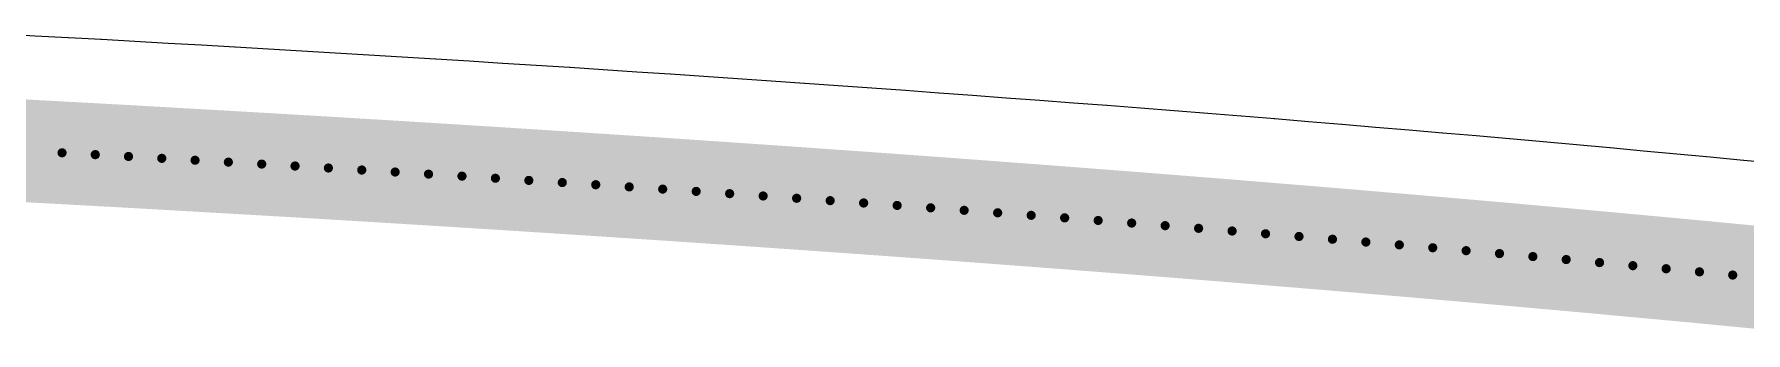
# Model space of a CAD drawing. Header units: millimetres. Extents: x -14 to 86, y -29 to 39.
# Drawn here: x 42.408 to 46.646, y -3.227 to -2.489 of the extents above; entities that cross this region are included whole.
import ezdxf

# ---------------------------------------------------------------- set-up
doc = ezdxf.new("R2010")
doc.units = ezdxf.units.MM
for name, color, linetype in [('BottomLayer', 5, 'Continuous'), ('KeepOutLayer', 6, 'Continuous'), ('Mechanical1', 6, 'Continuous'), ('TopLayer', 1, 'Continuous')]:
    doc.layers.add(name, color=color, linetype=linetype)

msp = doc.modelspace()

# ---------------------------------------------------------------- linework, layer by layer
at = {"layer": 'BottomLayer'}
for p, q in [((42.4102, -2.493), (42.328, -2.4886)), ((42.4103, -2.493), (42.4102, -2.493)), ((42.4102, -2.493), (42.4102, -2.493)), ((42.4925, -2.4975), (42.4103, -2.493)), ((42.4926, -2.4975), (42.4925, -2.4975)), ((42.4927, -2.4975), (42.4926, -2.4975)), ((42.5749, -2.502), (42.4927, -2.4975)), ((42.575, -2.5021), (42.5749, -2.502)), ((42.5751, -2.502), (42.575, -2.5021)), ((42.6574, -2.5066), (42.5751, -2.502)), ((42.6575, -2.5066), (42.6574, -2.5066)), ((42.6576, -2.5066), (42.6575, -2.5066)), ((42.7399, -2.5113), (42.6576, -2.5066)), ((42.74, -2.5113), (42.7399, -2.5113)), ((42.7401, -2.5113), (42.74, -2.5113)), ((42.8225, -2.5159), (42.7401, -2.5113)), ((42.8226, -2.516), (42.8225, -2.5159)), ((42.8227, -2.516), (42.8226, -2.516)), ((42.9052, -2.5207), (42.8227, -2.516)), ((42.9053, -2.5207), (42.9052, -2.5207)), ((42.9878, -2.5255), (42.9053, -2.5207)), ((42.9053, -2.5207), (42.9053, -2.5207)), ((42.9879, -2.5255), (42.9878, -2.5255)), ((42.988, -2.5255), (42.9879, -2.5255)), ((43.0706, -2.5304), (42.988, -2.5255)), ((43.0707, -2.5304), (43.0706, -2.5304)), ((43.0708, -2.5304), (43.0707, -2.5304)), ((43.1533, -2.5353), (43.0708, -2.5304)), ((43.1534, -2.5353), (43.1533, -2.5353)), ((43.1535, -2.5353), (43.1534, -2.5353)), ((43.2362, -2.5402), (43.1535, -2.5353)), ((43.2363, -2.5403), (43.2362, -2.5402)), ((43.319, -2.5453), (43.2363, -2.5402)), ((43.2363, -2.5402), (43.2363, -2.5403)), ((43.3191, -2.5453), (43.319, -2.5453)), ((43.3192, -2.5453), (43.3191, -2.5453)), ((43.4019, -2.5504), (43.3192, -2.5453)), ((43.402, -2.5504), (43.4019, -2.5504)), ((43.4021, -2.5504), (43.402, -2.5504)), ((43.4848, -2.5555), (43.4021, -2.5504)), ((43.4849, -2.5555), (43.4848, -2.5555)), ((43.485, -2.5555), (43.4849, -2.5555)), ((43.5678, -2.5607), (43.485, -2.5555)), ((43.5679, -2.5607), (43.5678, -2.5607)), ((43.568, -2.5607), (43.5679, -2.5607)), ((43.6508, -2.566), (43.568, -2.5607)), ((43.6509, -2.566), (43.6508, -2.566)), ((43.651, -2.566), (43.6509, -2.566)), ((43.7338, -2.5713), (43.651, -2.566)), ((43.7339, -2.5713), (43.7338, -2.5713)), ((43.734, -2.5713), (43.7339, -2.5713)), ((43.8168, -2.5767), (43.734, -2.5713)), ((43.8169, -2.5767), (43.8168, -2.5767)), ((43.817, -2.5767), (43.8169, -2.5767)), ((43.8999, -2.5821), (43.817, -2.5767)), ((43.9, -2.5822), (43.8999, -2.5821)), ((43.9001, -2.5822), (43.9, -2.5822)), ((43.983, -2.5877), (43.9001, -2.5822)), ((43.9831, -2.5877), (43.983, -2.5877)), ((43.9832, -2.5877), (43.9831, -2.5877)), ((44.0661, -2.5932), (43.9832, -2.5877)), ((44.0662, -2.5933), (44.0661, -2.5932)), ((44.0663, -2.5932), (44.0662, -2.5933)), ((44.1492, -2.5989), (44.0663, -2.5932)), ((44.1493, -2.5989), (44.1492, -2.5989)), ((44.1494, -2.5989), (44.1493, -2.5989)), ((44.2324, -2.6046), (44.1494, -2.5989)), ((44.2325, -2.6046), (44.2324, -2.6046)), ((44.2326, -2.6046), (44.2325, -2.6046)), ((44.3155, -2.6103), (44.2326, -2.6046)), ((44.3156, -2.6104), (44.3155, -2.6103)), ((44.3157, -2.6104), (44.3156, -2.6104)), ((44.3987, -2.6162), (44.3157, -2.6104)), ((44.3988, -2.6162), (44.3987, -2.6162)), ((44.3989, -2.6162), (44.3988, -2.6162)), ((44.4819, -2.6221), (44.3989, -2.6162)), ((44.482, -2.6221), (44.4819, -2.6221)), ((44.4821, -2.6221), (44.482, -2.6221)), ((44.565, -2.6281), (44.4821, -2.6221)), ((44.5651, -2.6281), (44.565, -2.6281)), ((44.5653, -2.6281), (44.5651, -2.6281)), ((44.6482, -2.6341), (44.5653, -2.6281)), ((44.6483, -2.6341), (44.6482, -2.6341)), ((44.6485, -2.6341), (44.6483, -2.6341)), ((44.7314, -2.6402), (44.6485, -2.6341)), ((44.7315, -2.6402), (44.7314, -2.6402)), ((44.7316, -2.6402), (44.7315, -2.6402)), ((44.8146, -2.6464), (44.7316, -2.6402)), ((44.8147, -2.6464), (44.8146, -2.6464)), ((44.8148, -2.6464), (44.8147, -2.6464)), ((44.8978, -2.6526), (44.8148, -2.6464)), ((44.8979, -2.6526), (44.8978, -2.6526)), ((44.898, -2.6526), (44.8979, -2.6526)), ((44.981, -2.6589), (44.898, -2.6526)), ((44.9811, -2.659), (44.981, -2.6589)), ((44.9812, -2.6589), (44.9811, -2.659)), ((45.0641, -2.6653), (44.9812, -2.6589)), ((45.0642, -2.6653), (45.0641, -2.6653)), ((45.0644, -2.6653), (45.0642, -2.6653)), ((45.1473, -2.6718), (45.0644, -2.6653)), ((45.1474, -2.6718), (45.1473, -2.6718)), ((45.1475, -2.6718), (45.1474, -2.6718)), ((45.2304, -2.6783), (45.1475, -2.6718)), ((45.2306, -2.6783), (45.2304, -2.6783)), ((45.2307, -2.6783), (45.2306, -2.6783)), ((45.3136, -2.6849), (45.2307, -2.6783)), ((45.3137, -2.6849), (45.3136, -2.6849)), ((45.3138, -2.6849), (45.3137, -2.6849)), ((45.3967, -2.6916), (45.3138, -2.6849)), ((45.3968, -2.6916), (45.3967, -2.6916)), ((45.397, -2.6916), (45.3968, -2.6916)), ((45.4798, -2.6983), (45.397, -2.6916)), ((45.4799, -2.6984), (45.4798, -2.6983)), ((45.4801, -2.6983), (45.4799, -2.6984)), ((45.5629, -2.7051), (45.4801, -2.6983)), ((45.563, -2.7052), (45.5629, -2.7051)), ((45.5632, -2.7052), (45.563, -2.7052)), ((45.646, -2.712), (45.5632, -2.7052)), ((45.6461, -2.7121), (45.646, -2.712)), ((45.6462, -2.7121), (45.6461, -2.7121)), ((45.729, -2.719), (45.6462, -2.7121)), ((45.7291, -2.719), (45.729, -2.719)), ((45.7293, -2.719), (45.7291, -2.719)), ((45.812, -2.7261), (45.7293, -2.719)), ((45.8122, -2.7261), (45.812, -2.7261)), ((45.8123, -2.7261), (45.8122, -2.7261)), ((45.895, -2.7332), (45.8123, -2.7261)), ((45.8952, -2.7332), (45.895, -2.7332)), ((45.8953, -2.7332), (45.8952, -2.7332)), ((45.978, -2.7404), (45.8953, -2.7332)), ((45.9781, -2.7404), (45.978, -2.7404)), ((45.9782, -2.7404), (45.9781, -2.7404)), ((46.0609, -2.7477), (45.9782, -2.7404)), ((46.061, -2.7477), (46.0609, -2.7477)), ((46.0612, -2.7477), (46.061, -2.7477)), ((46.1438, -2.755), (46.0612, -2.7477)), ((46.1439, -2.7551), (46.1438, -2.755)), ((46.1441, -2.755), (46.1439, -2.7551)), ((46.2266, -2.7625), (46.1441, -2.755)), ((46.2268, -2.7625), (46.2266, -2.7625)), ((46.2269, -2.7625), (46.2268, -2.7625)), ((46.3095, -2.77), (46.2269, -2.7625)), ((46.3096, -2.77), (46.3095, -2.77)), ((46.3097, -2.77), (46.3096, -2.77)), ((46.3922, -2.7776), (46.3097, -2.77)), ((46.3924, -2.7776), (46.3922, -2.7776)), ((46.3925, -2.7776), (46.3924, -2.7776)), ((46.4749, -2.7852), (46.3925, -2.7776)), ((46.4751, -2.7853), (46.4749, -2.7852)), ((46.4752, -2.7853), (46.4751, -2.7853)), ((46.5576, -2.793), (46.4752, -2.7853)), ((46.5578, -2.7931), (46.5576, -2.793)), ((46.5579, -2.793), (46.5578, -2.7931)), ((46.6403, -2.8009), (46.5579, -2.793)), ((46.6404, -2.8009), (46.6403, -2.8009)), ((46.6406, -2.8009), (46.6404, -2.8009)), ((46.7228, -2.8088), (46.6406, -2.8009))]:
    msp.add_line(p, q, dxfattribs=at)
at = {"layer": 'KeepOutLayer', "const_width": 0.254}
for points in [[(42.2306, -2.7687), (42.3127, -2.7731)], [(42.3127, -2.7731), (42.3948, -2.7775)], [(42.3948, -2.7775), (42.477, -2.782)], [(42.477, -2.782), (42.5593, -2.7865)], [(42.5593, -2.7865), (42.6416, -2.791)], [(42.6416, -2.791), (42.724, -2.7957)], [(42.724, -2.7957), (42.8064, -2.8004)], [(42.8064, -2.8004), (42.8888, -2.8051)], [(42.8888, -2.8051), (42.9713, -2.8099)], [(42.9713, -2.8099), (43.0539, -2.8147)], [(43.0539, -2.8147), (43.1365, -2.8196)], [(43.1365, -2.8196), (43.2191, -2.8246)], [(43.2191, -2.8246), (43.3018, -2.8296)], [(43.3018, -2.8296), (43.3845, -2.8347)], [(43.3845, -2.8347), (43.4672, -2.8398)], [(43.4672, -2.8398), (43.5499, -2.845)], [(43.5499, -2.845), (43.6327, -2.8503)], [(43.6327, -2.8503), (43.7155, -2.8556)], [(43.7155, -2.8556), (43.7984, -2.861)], [(43.7984, -2.861), (43.8812, -2.8664)], [(43.8812, -2.8664), (43.9641, -2.8719)], [(43.9641, -2.8719), (44.047, -2.8775)], [(44.047, -2.8775), (44.1299, -2.8831)], [(44.1299, -2.8831), (44.2129, -2.8888)], [(44.2129, -2.8888), (44.2958, -2.8945)], [(44.2958, -2.8945), (44.3787, -2.9004)], [(44.3787, -2.9004), (44.4617, -2.9062)], [(44.4617, -2.9062), (44.5446, -2.9122)], [(44.5446, -2.9122), (44.6276, -2.9182)], [(44.6276, -2.9182), (44.7106, -2.9243)], [(44.7106, -2.9243), (44.7935, -2.9305)], [(44.7935, -2.9305), (44.8765, -2.9367)], [(44.8765, -2.9367), (44.9594, -2.943)], [(44.9594, -2.943), (45.0423, -2.9494)], [(45.0423, -2.9494), (45.1252, -2.9558)], [(45.1252, -2.9558), (45.2082, -2.9623)], [(45.2082, -2.9623), (45.291, -2.9689)], [(45.291, -2.9689), (45.3739, -2.9755)], [(45.3739, -2.9755), (45.4568, -2.9823)], [(45.4568, -2.9823), (45.5396, -2.9891)], [(45.5396, -2.9891), (45.6224, -2.9959)], [(45.6224, -2.9959), (45.7052, -3.0029)], [(45.7052, -3.0029), (45.7879, -3.0099)], [(45.7879, -3.0099), (45.8706, -3.017)], [(45.8706, -3.017), (45.9533, -3.0242)], [(45.9533, -3.0242), (46.036, -3.0314)], [(46.036, -3.0314), (46.1186, -3.0388)], [(46.1186, -3.0388), (46.2012, -3.0462)], [(46.2012, -3.0462), (46.2837, -3.0537)], [(46.2837, -3.0537), (46.3662, -3.0613)], [(46.3662, -3.0613), (46.4486, -3.0689)], [(46.4486, -3.0689), (46.531, -3.0766)], [(46.531, -3.0766), (46.6133, -3.0845)], [(46.6133, -3.0845), (46.6956, -3.0924)], [(46.6956, -3.0924), (46.7779, -3.1003)]]:
    msp.add_lwpolyline(points, dxfattribs=at)
at = {"layer": 'KeepOutLayer', "const_width": 0.127}
for points in [[(42.2492, -2.7731, 1), (42.3762, -2.7731, 1)], [(42.2492, -2.7731, 1), (42.3762, -2.7731, 1)], [(42.3313, -2.7775, 1), (42.4583, -2.7775, 1)], [(42.3313, -2.7775, 1), (42.4583, -2.7775, 1)], [(42.4135, -2.782, 1), (42.5405, -2.782, 1)], [(42.4135, -2.782, 1), (42.5405, -2.782, 1)], [(42.4958, -2.7865, 1), (42.6228, -2.7865, 1)], [(42.4958, -2.7865, 1), (42.6228, -2.7865, 1)], [(42.5781, -2.791, 1), (42.7051, -2.791, 1)], [(42.5781, -2.791, 1), (42.7051, -2.791, 1)], [(42.6605, -2.7957, 1), (42.7875, -2.7957, 1)], [(42.6605, -2.7957, 1), (42.7875, -2.7957, 1)], [(42.7429, -2.8004, 1), (42.8699, -2.8004, 1)], [(42.7429, -2.8004, 1), (42.8699, -2.8004, 1)], [(42.8253, -2.8051, 1), (42.9523, -2.8051, 1)], [(42.8253, -2.8051, 1), (42.9523, -2.8051, 1)], [(42.9078, -2.8099, 1), (43.0348, -2.8099, 1)], [(42.9078, -2.8099, 1), (43.0348, -2.8099, 1)], [(42.9904, -2.8147, 1), (43.1174, -2.8147, 1)], [(42.9904, -2.8147, 1), (43.1174, -2.8147, 1)], [(43.073, -2.8196, 1), (43.2, -2.8196, 1)], [(43.073, -2.8196, 1), (43.2, -2.8196, 1)], [(43.1556, -2.8246, 1), (43.2826, -2.8246, 1)], [(43.1556, -2.8246, 1), (43.2826, -2.8246, 1)], [(43.2383, -2.8296, 1), (43.3653, -2.8296, 1)], [(43.2383, -2.8296, 1), (43.3653, -2.8296, 1)], [(43.321, -2.8347, 1), (43.448, -2.8347, 1)], [(43.321, -2.8347, 1), (43.448, -2.8347, 1)], [(43.4037, -2.8398, 1), (43.5307, -2.8398, 1)], [(43.4037, -2.8398, 1), (43.5307, -2.8398, 1)], [(43.4864, -2.845, 1), (43.6134, -2.845, 1)], [(43.4864, -2.845, 1), (43.6134, -2.845, 1)], [(43.5692, -2.8503, 1), (43.6962, -2.8503, 1)], [(43.5692, -2.8503, 1), (43.6962, -2.8503, 1)], [(43.652, -2.8556, 1), (43.779, -2.8556, 1)], [(43.652, -2.8556, 1), (43.779, -2.8556, 1)], [(43.7349, -2.861, 1), (43.8619, -2.861, 1)], [(43.7349, -2.861, 1), (43.8619, -2.861, 1)], [(43.8177, -2.8664, 1), (43.9447, -2.8664, 1)], [(43.8177, -2.8664, 1), (43.9447, -2.8664, 1)], [(43.9006, -2.8719, 1), (44.0276, -2.8719, 1)], [(43.9006, -2.8719, 1), (44.0276, -2.8719, 1)], [(43.9835, -2.8775, 1), (44.1105, -2.8775, 1)], [(43.9835, -2.8775, 1), (44.1105, -2.8775, 1)], [(44.0664, -2.8831, 1), (44.1934, -2.8831, 1)], [(44.0664, -2.8831, 1), (44.1934, -2.8831, 1)], [(44.1494, -2.8888, 1), (44.2764, -2.8888, 1)], [(44.1494, -2.8888, 1), (44.2764, -2.8888, 1)], [(44.2323, -2.8945, 1), (44.3593, -2.8945, 1)], [(44.2323, -2.8945, 1), (44.3593, -2.8945, 1)], [(44.3152, -2.9004, 1), (44.4422, -2.9004, 1)], [(44.3152, -2.9004, 1), (44.4422, -2.9004, 1)], [(44.3982, -2.9062, 1), (44.5252, -2.9062, 1)], [(44.3982, -2.9062, 1), (44.5252, -2.9062, 1)], [(44.4811, -2.9122, 1), (44.6081, -2.9122, 1)], [(44.4811, -2.9122, 1), (44.6081, -2.9122, 1)], [(44.5641, -2.9182, 1), (44.6911, -2.9182, 1)], [(44.5641, -2.9182, 1), (44.6911, -2.9182, 1)], [(44.6471, -2.9243, 1), (44.7741, -2.9243, 1)], [(44.6471, -2.9243, 1), (44.7741, -2.9243, 1)], [(44.73, -2.9305, 1), (44.857, -2.9305, 1)], [(44.73, -2.9305, 1), (44.857, -2.9305, 1)], [(44.813, -2.9367, 1), (44.94, -2.9367, 1)], [(44.813, -2.9367, 1), (44.94, -2.9367, 1)], [(44.8959, -2.943, 1), (45.0229, -2.943, 1)], [(44.8959, -2.943, 1), (45.0229, -2.943, 1)], [(44.9788, -2.9494, 1), (45.1058, -2.9494, 1)], [(44.9788, -2.9494, 1), (45.1058, -2.9494, 1)], [(45.0617, -2.9558, 1), (45.1887, -2.9558, 1)], [(45.0617, -2.9558, 1), (45.1887, -2.9558, 1)], [(45.1447, -2.9623, 1), (45.2717, -2.9623, 1)], [(45.1447, -2.9623, 1), (45.2717, -2.9623, 1)], [(45.2275, -2.9689, 1), (45.3545, -2.9689, 1)], [(45.2275, -2.9689, 1), (45.3545, -2.9689, 1)], [(45.3104, -2.9755, 1), (45.4374, -2.9755, 1)], [(45.3104, -2.9755, 1), (45.4374, -2.9755, 1)], [(45.3933, -2.9823, 1), (45.5203, -2.9823, 1)], [(45.3933, -2.9823, 1), (45.5203, -2.9823, 1)], [(45.4761, -2.9891, 1), (45.6031, -2.9891, 1)], [(45.4761, -2.9891, 1), (45.6031, -2.9891, 1)], [(45.5589, -2.9959, 1), (45.6859, -2.9959, 1)], [(45.5589, -2.9959, 1), (45.6859, -2.9959, 1)], [(45.6417, -3.0029, 1), (45.7687, -3.0029, 1)], [(45.6417, -3.0029, 1), (45.7687, -3.0029, 1)], [(45.7244, -3.0099, 1), (45.8514, -3.0099, 1)], [(45.7244, -3.0099, 1), (45.8514, -3.0099, 1)], [(45.8071, -3.017, 1), (45.9341, -3.017, 1)], [(45.8071, -3.017, 1), (45.9341, -3.017, 1)], [(45.8898, -3.0242, 1), (46.0168, -3.0242, 1)], [(45.8898, -3.0242, 1), (46.0168, -3.0242, 1)], [(45.9725, -3.0314, 1), (46.0995, -3.0314, 1)], [(45.9725, -3.0314, 1), (46.0995, -3.0314, 1)], [(46.0551, -3.0388, 1), (46.1821, -3.0388, 1)], [(46.0551, -3.0388, 1), (46.1821, -3.0388, 1)], [(46.1377, -3.0462, 1), (46.2647, -3.0462, 1)], [(46.1377, -3.0462, 1), (46.2647, -3.0462, 1)], [(46.2202, -3.0537, 1), (46.3472, -3.0537, 1)], [(46.2202, -3.0537, 1), (46.3472, -3.0537, 1)], [(46.3027, -3.0613, 1), (46.4297, -3.0613, 1)], [(46.3027, -3.0613, 1), (46.4297, -3.0613, 1)], [(46.3851, -3.0689, 1), (46.5121, -3.0689, 1)], [(46.3851, -3.0689, 1), (46.5121, -3.0689, 1)], [(46.4675, -3.0766, 1), (46.5945, -3.0766, 1)], [(46.4675, -3.0766, 1), (46.5945, -3.0766, 1)], [(46.5498, -3.0845, 1), (46.6768, -3.0845, 1)], [(46.5498, -3.0845, 1), (46.6768, -3.0845, 1)], [(46.6321, -3.0924, 1), (46.7591, -3.0924, 1)], [(46.6321, -3.0924, 1), (46.7591, -3.0924, 1)]]:
    msp.add_lwpolyline(points, format="xyb", close=True, dxfattribs=at)
at = {"layer": 'Mechanical1', "const_width": 0.0227}
for points in [[(42.3948, -2.7775), (42.477, -2.782)], [(42.477, -2.782), (42.5593, -2.7865)], [(42.5593, -2.7865), (42.6416, -2.791)], [(42.6416, -2.791), (42.724, -2.7957)], [(42.724, -2.7957), (42.8064, -2.8004)], [(42.8064, -2.8004), (42.8888, -2.8051)], [(42.8888, -2.8051), (42.9713, -2.8099)], [(42.9713, -2.8099), (43.0539, -2.8147)], [(43.0539, -2.8147), (43.1365, -2.8196)], [(43.1365, -2.8196), (43.2191, -2.8246)], [(43.2191, -2.8246), (43.3018, -2.8296)], [(43.3018, -2.8296), (43.3845, -2.8347)], [(43.3845, -2.8347), (43.4672, -2.8398)], [(43.4672, -2.8398), (43.5499, -2.845)], [(43.5499, -2.845), (43.6327, -2.8503)], [(43.6327, -2.8503), (43.7155, -2.8556)], [(43.7155, -2.8556), (43.7984, -2.861)], [(43.7984, -2.861), (43.8812, -2.8664)], [(43.8812, -2.8664), (43.9641, -2.8719)], [(43.9641, -2.8719), (44.047, -2.8775)], [(44.047, -2.8775), (44.1299, -2.8831)], [(44.1299, -2.8831), (44.2129, -2.8888)], [(44.2129, -2.8888), (44.2958, -2.8945)], [(44.2958, -2.8945), (44.3787, -2.9004)], [(44.3787, -2.9004), (44.4617, -2.9062)], [(44.4617, -2.9062), (44.5446, -2.9122)], [(44.5446, -2.9122), (44.6276, -2.9182)], [(44.6276, -2.9182), (44.7106, -2.9243)], [(44.7106, -2.9243), (44.7935, -2.9305)], [(44.7935, -2.9305), (44.8765, -2.9367)], [(44.8765, -2.9367), (44.9594, -2.943)], [(44.9594, -2.943), (45.0423, -2.9494)], [(45.0423, -2.9494), (45.1252, -2.9558)], [(45.1252, -2.9558), (45.2082, -2.9623)], [(45.2082, -2.9623), (45.291, -2.9689)], [(45.291, -2.9689), (45.3739, -2.9755)], [(45.3739, -2.9755), (45.4568, -2.9823)], [(45.4568, -2.9823), (45.5396, -2.9891)], [(45.5396, -2.9891), (45.6224, -2.9959)], [(45.6224, -2.9959), (45.7052, -3.0029)], [(45.7052, -3.0029), (45.7879, -3.0099)], [(45.7879, -3.0099), (45.8706, -3.017)], [(45.8706, -3.017), (45.9533, -3.0242)], [(45.9533, -3.0242), (46.036, -3.0314)], [(46.036, -3.0314), (46.1186, -3.0388)], [(46.1186, -3.0388), (46.2012, -3.0462)], [(46.2012, -3.0462), (46.2837, -3.0537)], [(46.2837, -3.0537), (46.3662, -3.0613)], [(46.3662, -3.0613), (46.4486, -3.0689)], [(46.4486, -3.0689), (46.531, -3.0766)], [(46.531, -3.0766), (46.6133, -3.0845)], [(46.6133, -3.0845), (46.6956, -3.0924)]]:
    msp.add_lwpolyline(points, dxfattribs=at)
at = {"layer": 'Mechanical1', "const_width": 0.0113}
for points in [[(42.4714, -2.782, 1), (42.4827, -2.782, 1)], [(42.4714, -2.782, 1), (42.4827, -2.782, 1)], [(42.5536, -2.7865, 1), (42.565, -2.7865, 1)], [(42.5536, -2.7865, 1), (42.565, -2.7865, 1)], [(42.6359, -2.791, 1), (42.6473, -2.791, 1)], [(42.6359, -2.791, 1), (42.6473, -2.791, 1)], [(42.7183, -2.7957, 1), (42.7296, -2.7957, 1)], [(42.7183, -2.7957, 1), (42.7296, -2.7957, 1)], [(42.8007, -2.8004, 1), (42.812, -2.8004, 1)], [(42.8007, -2.8004, 1), (42.812, -2.8004, 1)], [(42.8832, -2.8051, 1), (42.8945, -2.8051, 1)], [(42.8832, -2.8051, 1), (42.8945, -2.8051, 1)], [(42.9657, -2.8099, 1), (42.977, -2.8099, 1)], [(42.9657, -2.8099, 1), (42.977, -2.8099, 1)], [(43.0482, -2.8147, 1), (43.0596, -2.8147, 1)], [(43.0482, -2.8147, 1), (43.0596, -2.8147, 1)], [(43.1308, -2.8196, 1), (43.1421, -2.8196, 1)], [(43.1308, -2.8196, 1), (43.1421, -2.8196, 1)], [(43.2134, -2.8246, 1), (43.2248, -2.8246, 1)], [(43.2134, -2.8246, 1), (43.2248, -2.8246, 1)], [(43.2961, -2.8296, 1), (43.3074, -2.8296, 1)], [(43.2961, -2.8296, 1), (43.3074, -2.8296, 1)], [(43.3788, -2.8347, 1), (43.3901, -2.8347, 1)], [(43.3788, -2.8347, 1), (43.3901, -2.8347, 1)], [(43.4615, -2.8398, 1), (43.4729, -2.8398, 1)], [(43.4615, -2.8398, 1), (43.4729, -2.8398, 1)], [(43.5443, -2.845, 1), (43.5556, -2.845, 1)], [(43.5443, -2.845, 1), (43.5556, -2.845, 1)], [(43.6271, -2.8503, 1), (43.6384, -2.8503, 1)], [(43.6271, -2.8503, 1), (43.6384, -2.8503, 1)], [(43.7099, -2.8556, 1), (43.7212, -2.8556, 1)], [(43.7099, -2.8556, 1), (43.7212, -2.8556, 1)], [(43.7927, -2.861, 1), (43.8041, -2.861, 1)], [(43.7927, -2.861, 1), (43.8041, -2.861, 1)], [(43.8756, -2.8664, 1), (43.8869, -2.8664, 1)], [(43.8756, -2.8664, 1), (43.8869, -2.8664, 1)], [(43.9585, -2.8719, 1), (43.9698, -2.8719, 1)], [(43.9585, -2.8719, 1), (43.9698, -2.8719, 1)], [(44.0414, -2.8775, 1), (44.0527, -2.8775, 1)], [(44.0414, -2.8775, 1), (44.0527, -2.8775, 1)], [(44.1243, -2.8831, 1), (44.1356, -2.8831, 1)], [(44.1243, -2.8831, 1), (44.1356, -2.8831, 1)], [(44.2072, -2.8888, 1), (44.2185, -2.8888, 1)], [(44.2072, -2.8888, 1), (44.2185, -2.8888, 1)], [(44.2901, -2.8945, 1), (44.3015, -2.8945, 1)], [(44.2901, -2.8945, 1), (44.3015, -2.8945, 1)], [(44.3731, -2.9004, 1), (44.3844, -2.9004, 1)], [(44.3731, -2.9004, 1), (44.3844, -2.9004, 1)], [(44.456, -2.9062, 1), (44.4674, -2.9062, 1)], [(44.456, -2.9062, 1), (44.4674, -2.9062, 1)], [(44.539, -2.9122, 1), (44.5503, -2.9122, 1)], [(44.539, -2.9122, 1), (44.5503, -2.9122, 1)], [(44.6219, -2.9182, 1), (44.6333, -2.9182, 1)], [(44.6219, -2.9182, 1), (44.6333, -2.9182, 1)], [(44.7049, -2.9243, 1), (44.7162, -2.9243, 1)], [(44.7049, -2.9243, 1), (44.7162, -2.9243, 1)], [(44.7878, -2.9305, 1), (44.7992, -2.9305, 1)], [(44.7878, -2.9305, 1), (44.7992, -2.9305, 1)], [(44.8708, -2.9367, 1), (44.8821, -2.9367, 1)], [(44.8708, -2.9367, 1), (44.8821, -2.9367, 1)], [(44.9537, -2.943, 1), (44.9651, -2.943, 1)], [(44.9537, -2.943, 1), (44.9651, -2.943, 1)], [(45.0367, -2.9494, 1), (45.048, -2.9494, 1)], [(45.0367, -2.9494, 1), (45.048, -2.9494, 1)], [(45.1196, -2.9558, 1), (45.1309, -2.9558, 1)], [(45.1196, -2.9558, 1), (45.1309, -2.9558, 1)], [(45.2025, -2.9623, 1), (45.2138, -2.9623, 1)], [(45.2025, -2.9623, 1), (45.2138, -2.9623, 1)], [(45.2854, -2.9689, 1), (45.2967, -2.9689, 1)], [(45.2854, -2.9689, 1), (45.2967, -2.9689, 1)], [(45.3682, -2.9755, 1), (45.3796, -2.9755, 1)], [(45.3682, -2.9755, 1), (45.3796, -2.9755, 1)], [(45.4511, -2.9823, 1), (45.4624, -2.9823, 1)], [(45.4511, -2.9823, 1), (45.4624, -2.9823, 1)], [(45.5339, -2.9891, 1), (45.5453, -2.9891, 1)], [(45.5339, -2.9891, 1), (45.5453, -2.9891, 1)], [(45.6167, -2.9959, 1), (45.6281, -2.9959, 1)], [(45.6167, -2.9959, 1), (45.6281, -2.9959, 1)], [(45.6995, -3.0029, 1), (45.7109, -3.0029, 1)], [(45.6995, -3.0029, 1), (45.7109, -3.0029, 1)], [(45.7823, -3.0099, 1), (45.7936, -3.0099, 1)], [(45.7823, -3.0099, 1), (45.7936, -3.0099, 1)], [(45.865, -3.017, 1), (45.8763, -3.017, 1)], [(45.865, -3.017, 1), (45.8763, -3.017, 1)], [(45.9477, -3.0242, 1), (45.959, -3.0242, 1)], [(45.9477, -3.0242, 1), (45.959, -3.0242, 1)], [(46.0303, -3.0314, 1), (46.0417, -3.0314, 1)], [(46.0303, -3.0314, 1), (46.0417, -3.0314, 1)], [(46.1129, -3.0388, 1), (46.1243, -3.0388, 1)], [(46.1129, -3.0388, 1), (46.1243, -3.0388, 1)], [(46.1955, -3.0462, 1), (46.2068, -3.0462, 1)], [(46.1955, -3.0462, 1), (46.2068, -3.0462, 1)], [(46.278, -3.0537, 1), (46.2894, -3.0537, 1)], [(46.278, -3.0537, 1), (46.2894, -3.0537, 1)], [(46.3605, -3.0613, 1), (46.3718, -3.0613, 1)], [(46.3605, -3.0613, 1), (46.3718, -3.0613, 1)], [(46.4429, -3.0689, 1), (46.4543, -3.0689, 1)], [(46.4429, -3.0689, 1), (46.4543, -3.0689, 1)], [(46.5253, -3.0766, 1), (46.5367, -3.0766, 1)], [(46.5253, -3.0766, 1), (46.5367, -3.0766, 1)], [(46.6077, -3.0845, 1), (46.619, -3.0845, 1)], [(46.6077, -3.0845, 1), (46.619, -3.0845, 1)]]:
    msp.add_lwpolyline(points, format="xyb", close=True, dxfattribs=at)
at = {"layer": 'TopLayer'}
for p, q in [((42.4102, -2.493), (42.328, -2.4886)), ((42.4103, -2.493), (42.4102, -2.493)), ((42.4102, -2.493), (42.4102, -2.493)), ((42.4925, -2.4975), (42.4103, -2.493)), ((42.4926, -2.4975), (42.4925, -2.4975)), ((42.4927, -2.4975), (42.4926, -2.4975)), ((42.5749, -2.502), (42.4927, -2.4975)), ((42.575, -2.5021), (42.5749, -2.502)), ((42.5751, -2.502), (42.575, -2.5021)), ((42.6574, -2.5066), (42.5751, -2.502)), ((42.6575, -2.5066), (42.6574, -2.5066)), ((42.6576, -2.5066), (42.6575, -2.5066)), ((42.7399, -2.5113), (42.6576, -2.5066)), ((42.74, -2.5113), (42.7399, -2.5113)), ((42.7401, -2.5113), (42.74, -2.5113)), ((42.8225, -2.5159), (42.7401, -2.5113)), ((42.8226, -2.516), (42.8225, -2.5159)), ((42.8227, -2.516), (42.8226, -2.516)), ((42.9052, -2.5207), (42.8227, -2.516)), ((42.9053, -2.5207), (42.9052, -2.5207)), ((42.9878, -2.5255), (42.9053, -2.5207)), ((42.9053, -2.5207), (42.9053, -2.5207)), ((42.9879, -2.5255), (42.9878, -2.5255)), ((42.988, -2.5255), (42.9879, -2.5255)), ((43.0706, -2.5304), (42.988, -2.5255)), ((43.0707, -2.5304), (43.0706, -2.5304)), ((43.0708, -2.5304), (43.0707, -2.5304)), ((43.1533, -2.5353), (43.0708, -2.5304)), ((43.1534, -2.5353), (43.1533, -2.5353)), ((43.1535, -2.5353), (43.1534, -2.5353)), ((43.2362, -2.5402), (43.1535, -2.5353)), ((43.2363, -2.5403), (43.2362, -2.5402)), ((43.319, -2.5453), (43.2363, -2.5402)), ((43.2363, -2.5402), (43.2363, -2.5403)), ((43.3191, -2.5453), (43.319, -2.5453)), ((43.3192, -2.5453), (43.3191, -2.5453)), ((43.4019, -2.5504), (43.3192, -2.5453)), ((43.402, -2.5504), (43.4019, -2.5504)), ((43.4021, -2.5504), (43.402, -2.5504)), ((43.4848, -2.5555), (43.4021, -2.5504)), ((43.4849, -2.5555), (43.4848, -2.5555)), ((43.485, -2.5555), (43.4849, -2.5555)), ((43.5678, -2.5607), (43.485, -2.5555)), ((43.5679, -2.5607), (43.5678, -2.5607)), ((43.568, -2.5607), (43.5679, -2.5607)), ((43.6508, -2.566), (43.568, -2.5607)), ((43.6509, -2.566), (43.6508, -2.566)), ((43.651, -2.566), (43.6509, -2.566)), ((43.7338, -2.5713), (43.651, -2.566)), ((43.7339, -2.5713), (43.7338, -2.5713)), ((43.734, -2.5713), (43.7339, -2.5713)), ((43.8168, -2.5767), (43.734, -2.5713)), ((43.8169, -2.5767), (43.8168, -2.5767)), ((43.817, -2.5767), (43.8169, -2.5767)), ((43.8999, -2.5821), (43.817, -2.5767)), ((43.9, -2.5822), (43.8999, -2.5821)), ((43.9001, -2.5822), (43.9, -2.5822)), ((43.983, -2.5877), (43.9001, -2.5822)), ((43.9831, -2.5877), (43.983, -2.5877)), ((43.9832, -2.5877), (43.9831, -2.5877)), ((44.0661, -2.5932), (43.9832, -2.5877)), ((44.0662, -2.5933), (44.0661, -2.5932)), ((44.0663, -2.5932), (44.0662, -2.5933)), ((44.1492, -2.5989), (44.0663, -2.5932)), ((44.1493, -2.5989), (44.1492, -2.5989)), ((44.1494, -2.5989), (44.1493, -2.5989)), ((44.2324, -2.6046), (44.1494, -2.5989)), ((44.2325, -2.6046), (44.2324, -2.6046)), ((44.2326, -2.6046), (44.2325, -2.6046)), ((44.3155, -2.6103), (44.2326, -2.6046)), ((44.3156, -2.6104), (44.3155, -2.6103)), ((44.3157, -2.6104), (44.3156, -2.6104)), ((44.3987, -2.6162), (44.3157, -2.6104)), ((44.3988, -2.6162), (44.3987, -2.6162)), ((44.3989, -2.6162), (44.3988, -2.6162)), ((44.4819, -2.6221), (44.3989, -2.6162)), ((44.482, -2.6221), (44.4819, -2.6221)), ((44.4821, -2.6221), (44.482, -2.6221)), ((44.565, -2.6281), (44.4821, -2.6221)), ((44.5651, -2.6281), (44.565, -2.6281)), ((44.5653, -2.6281), (44.5651, -2.6281)), ((44.6482, -2.6341), (44.5653, -2.6281)), ((44.6483, -2.6341), (44.6482, -2.6341)), ((44.6485, -2.6341), (44.6483, -2.6341)), ((44.7314, -2.6402), (44.6485, -2.6341)), ((44.7315, -2.6402), (44.7314, -2.6402)), ((44.7316, -2.6402), (44.7315, -2.6402)), ((44.8146, -2.6464), (44.7316, -2.6402)), ((44.8147, -2.6464), (44.8146, -2.6464)), ((44.8148, -2.6464), (44.8147, -2.6464)), ((44.8978, -2.6526), (44.8148, -2.6464)), ((44.8979, -2.6526), (44.8978, -2.6526)), ((44.898, -2.6526), (44.8979, -2.6526)), ((44.981, -2.6589), (44.898, -2.6526)), ((44.9811, -2.659), (44.981, -2.6589)), ((44.9812, -2.6589), (44.9811, -2.659)), ((45.0641, -2.6653), (44.9812, -2.6589)), ((45.0642, -2.6653), (45.0641, -2.6653)), ((45.0644, -2.6653), (45.0642, -2.6653)), ((45.1473, -2.6718), (45.0644, -2.6653)), ((45.1474, -2.6718), (45.1473, -2.6718)), ((45.1475, -2.6718), (45.1474, -2.6718)), ((45.2304, -2.6783), (45.1475, -2.6718)), ((45.2306, -2.6783), (45.2304, -2.6783)), ((45.2307, -2.6783), (45.2306, -2.6783)), ((45.3136, -2.6849), (45.2307, -2.6783)), ((45.3137, -2.6849), (45.3136, -2.6849)), ((45.3138, -2.6849), (45.3137, -2.6849)), ((45.3967, -2.6916), (45.3138, -2.6849)), ((45.3968, -2.6916), (45.3967, -2.6916)), ((45.397, -2.6916), (45.3968, -2.6916)), ((45.4798, -2.6983), (45.397, -2.6916)), ((45.4799, -2.6984), (45.4798, -2.6983)), ((45.4801, -2.6983), (45.4799, -2.6984)), ((45.5629, -2.7051), (45.4801, -2.6983)), ((45.563, -2.7052), (45.5629, -2.7051)), ((45.5632, -2.7052), (45.563, -2.7052)), ((45.646, -2.712), (45.5632, -2.7052)), ((45.6461, -2.7121), (45.646, -2.712)), ((45.6462, -2.7121), (45.6461, -2.7121)), ((45.729, -2.719), (45.6462, -2.7121)), ((45.7291, -2.719), (45.729, -2.719)), ((45.7293, -2.719), (45.7291, -2.719)), ((45.812, -2.7261), (45.7293, -2.719)), ((45.8122, -2.7261), (45.812, -2.7261)), ((45.8123, -2.7261), (45.8122, -2.7261)), ((45.895, -2.7332), (45.8123, -2.7261)), ((45.8952, -2.7332), (45.895, -2.7332)), ((45.8953, -2.7332), (45.8952, -2.7332)), ((45.978, -2.7404), (45.8953, -2.7332)), ((45.9781, -2.7404), (45.978, -2.7404)), ((45.9782, -2.7404), (45.9781, -2.7404)), ((46.0609, -2.7477), (45.9782, -2.7404)), ((46.061, -2.7477), (46.0609, -2.7477)), ((46.0612, -2.7477), (46.061, -2.7477)), ((46.1438, -2.755), (46.0612, -2.7477)), ((46.1439, -2.7551), (46.1438, -2.755)), ((46.1441, -2.755), (46.1439, -2.7551)), ((46.2266, -2.7625), (46.1441, -2.755)), ((46.2268, -2.7625), (46.2266, -2.7625)), ((46.2269, -2.7625), (46.2268, -2.7625)), ((46.3095, -2.77), (46.2269, -2.7625)), ((46.3096, -2.77), (46.3095, -2.77)), ((46.3097, -2.77), (46.3096, -2.77)), ((46.3922, -2.7776), (46.3097, -2.77)), ((46.3924, -2.7776), (46.3922, -2.7776)), ((46.3925, -2.7776), (46.3924, -2.7776)), ((46.4749, -2.7852), (46.3925, -2.7776)), ((46.4751, -2.7853), (46.4749, -2.7852)), ((46.4752, -2.7853), (46.4751, -2.7853)), ((46.5576, -2.793), (46.4752, -2.7853)), ((46.5578, -2.7931), (46.5576, -2.793)), ((46.5579, -2.793), (46.5578, -2.7931)), ((46.6403, -2.8009), (46.5579, -2.793)), ((46.6404, -2.8009), (46.6403, -2.8009)), ((46.6406, -2.8009), (46.6404, -2.8009)), ((46.7228, -2.8088), (46.6406, -2.8009))]:
    msp.add_line(p, q, dxfattribs=at)

doc.saveas('drawing.dxf')
